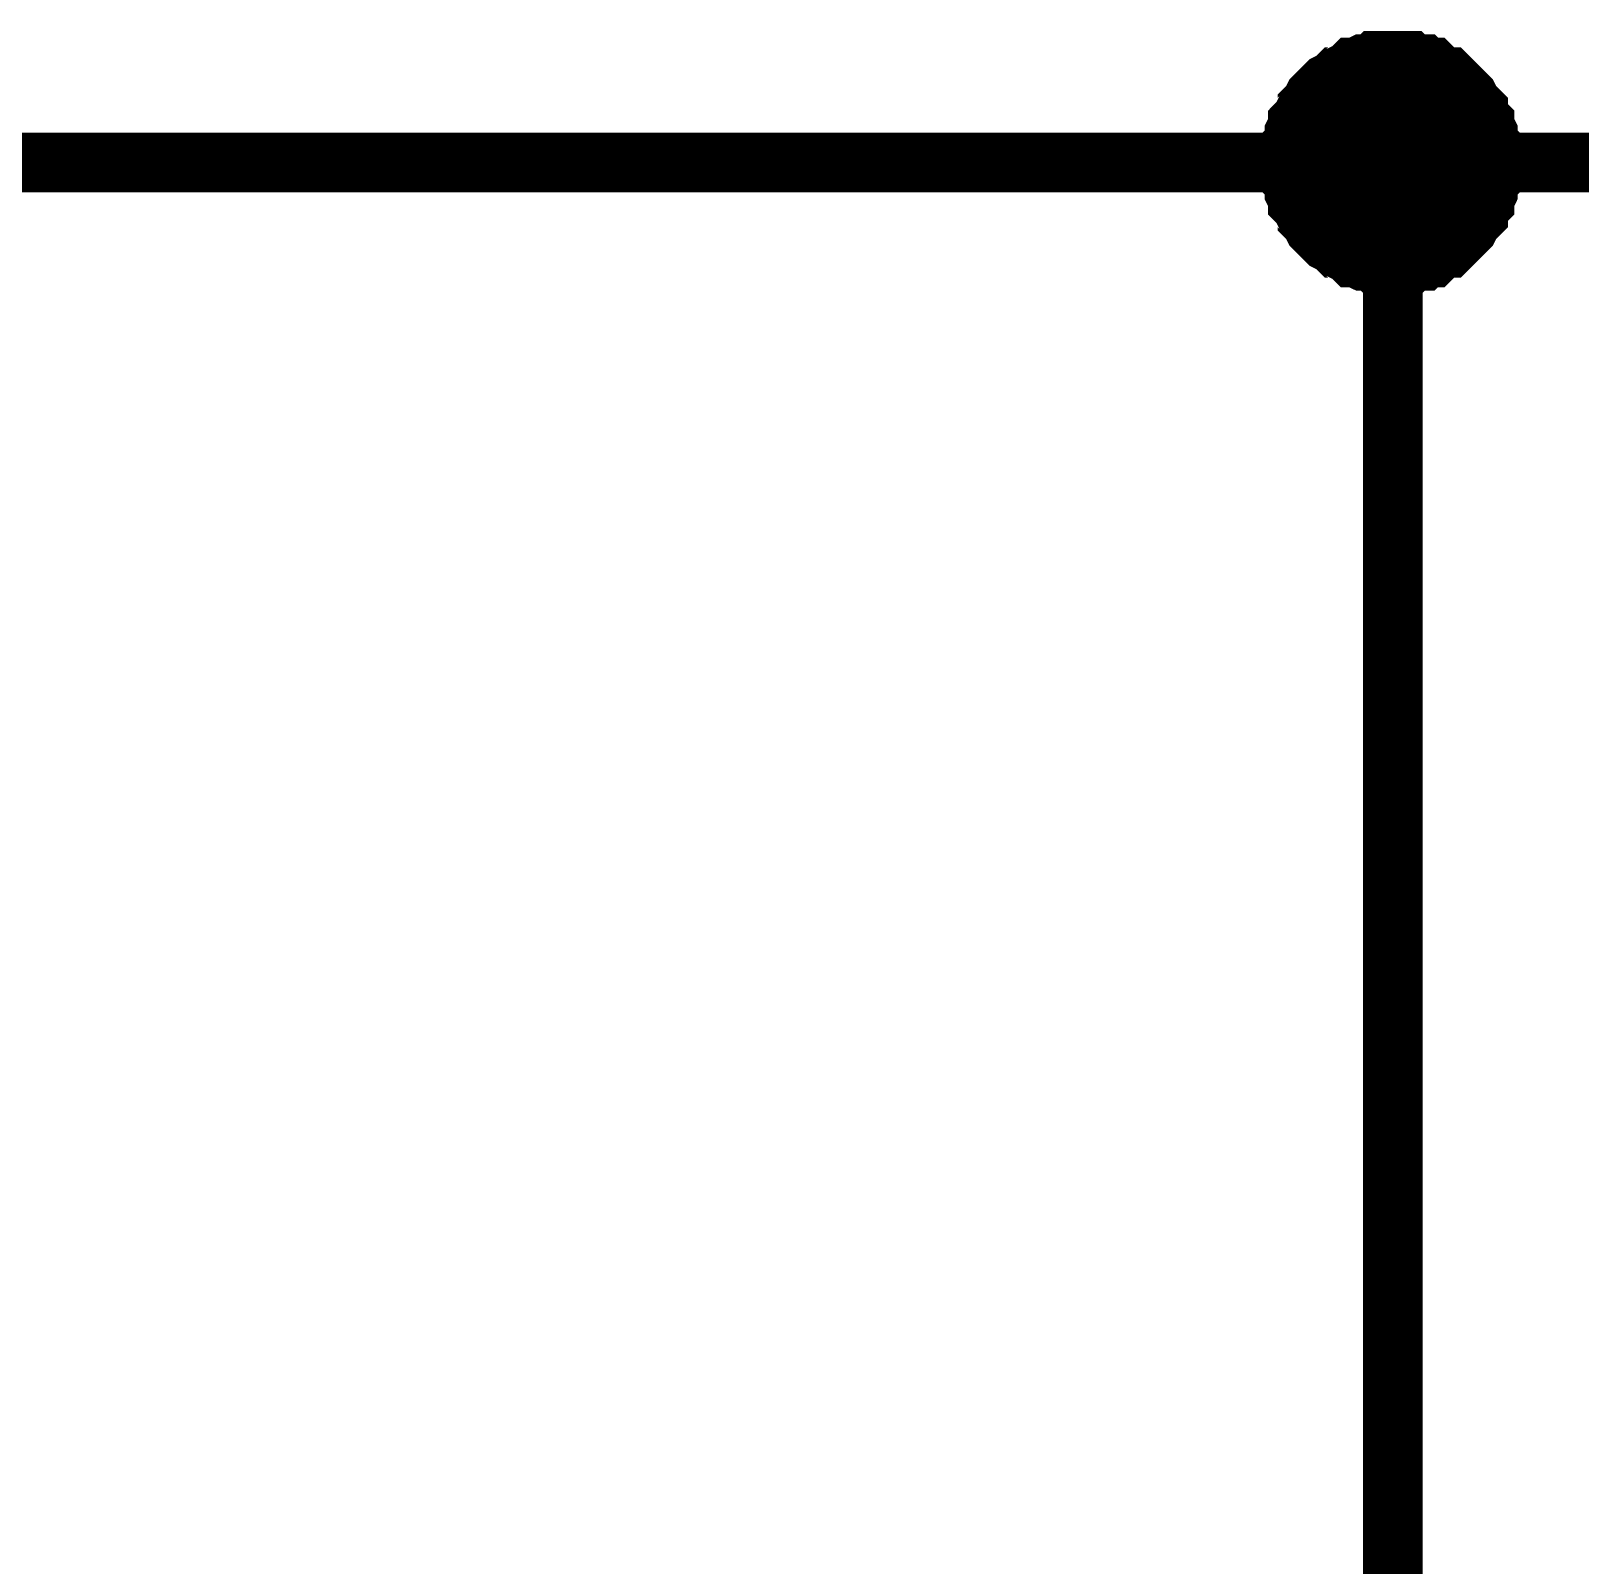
# Model space of a CAD drawing. Header units: millimetres. Extents: x -2024 to 917, y -725 to 13.
# Drawn here: x -1985.74 to -1977.94, y -596.24 to -588.51 of the extents above; entities that cross this region are included whole.
import ezdxf

# ---------------------------------------------------------------- set-up
doc = ezdxf.new("R2010")
doc.units = ezdxf.units.MM

msp = doc.modelspace()

# ---------------------------------------------------------------- linework, layer by layer
at = {"color": 7}
for points, const_width in [([(-1979.3925, -589.1711), (-1979.3925, -589.1379), (-1979.3925, -589.1214), (-1979.3925, -589.0883), (-1979.376, -589.0717), (-1979.376, -589.0386), (-1979.376, -589.022), (-1979.3594, -588.9889), (-1979.3594, -588.9724), (-1979.3429, -588.9558), (-1979.3263, -588.9227), (-1979.3098, -588.9061), (-1979.3098, -588.8896), (-1979.2932, -588.873), (-1979.2767, -588.8399), (-1979.2601, -588.8233), (-1979.2436, -588.8068), (-1979.227, -588.7902), (-1979.2105, -588.7736), (-1979.1774, -588.7571), (-1979.1608, -588.7405), (-1979.1443, -588.7405), (-1979.1277, -588.724), (-1979.0946, -588.7074), (-1979.0781, -588.6909), (-1979.0615, -588.6909), (-1979.0284, -588.6743), (-1979.0118, -588.6743), (-1978.9787, -588.6743), (-1978.9622, -588.6577), (-1978.9291, -588.6577), (-1978.9125, -588.6577), (-1978.8794, -588.6577)], 0.2997), ([(-1979.3925, -589.1711), (-1979.3925, -589.1379), (-1979.3925, -589.1214), (-1979.3925, -589.0883), (-1979.376, -589.0717), (-1979.376, -589.0386), (-1979.376, -589.022), (-1979.3594, -588.9889), (-1979.3594, -588.9724), (-1979.3429, -588.9558), (-1979.3263, -588.9227), (-1979.3098, -588.9061), (-1979.3098, -588.8896), (-1979.2932, -588.873), (-1979.2767, -588.8399), (-1979.2601, -588.8233), (-1979.2436, -588.8068), (-1979.227, -588.7902), (-1979.2105, -588.7736), (-1979.1774, -588.7571), (-1979.1608, -588.7405), (-1979.1443, -588.7405), (-1979.1277, -588.724), (-1979.0946, -588.7074), (-1979.0781, -588.6909), (-1979.0615, -588.6909), (-1979.0284, -588.6743), (-1979.0118, -588.6743), (-1978.9787, -588.6743), (-1978.9622, -588.6577), (-1978.9291, -588.6577), (-1978.9125, -588.6577), (-1978.8794, -588.6577)], 0.2997), ([(-1979.3925, -589.1711), (-1979.3925, -589.1379), (-1979.3925, -589.1214), (-1979.3925, -589.0883), (-1979.376, -589.0717), (-1979.376, -589.0386), (-1979.376, -589.022), (-1979.3594, -588.9889), (-1979.3594, -588.9724), (-1979.3429, -588.9558), (-1979.3263, -588.9227), (-1979.3098, -588.9061), (-1979.3098, -588.8896), (-1979.2932, -588.873), (-1979.2767, -588.8399), (-1979.2601, -588.8233), (-1979.2436, -588.8068), (-1979.227, -588.7902), (-1979.2105, -588.7736), (-1979.1774, -588.7571), (-1979.1608, -588.7405), (-1979.1443, -588.7405), (-1979.1277, -588.724), (-1979.0946, -588.7074), (-1979.0781, -588.6909), (-1979.0615, -588.6909), (-1979.0284, -588.6743), (-1979.0118, -588.6743), (-1978.9787, -588.6743), (-1978.9622, -588.6577), (-1978.9291, -588.6577), (-1978.9125, -588.6577), (-1978.8794, -588.6577)], 0.2997), ([(-1979.3925, -589.1711), (-1979.3925, -589.1379), (-1979.3925, -589.1214), (-1979.3925, -589.0883), (-1979.376, -589.0717), (-1979.376, -589.0386), (-1979.376, -589.022), (-1979.3594, -588.9889), (-1979.3594, -588.9724), (-1979.3429, -588.9558), (-1979.3263, -588.9227), (-1979.3098, -588.9061), (-1979.3098, -588.8896), (-1979.2932, -588.873), (-1979.2767, -588.8399), (-1979.2601, -588.8233), (-1979.2436, -588.8068), (-1979.227, -588.7902), (-1979.2105, -588.7736), (-1979.1774, -588.7571), (-1979.1608, -588.7405), (-1979.1443, -588.7405), (-1979.1277, -588.724), (-1979.0946, -588.7074), (-1979.0781, -588.6909), (-1979.0615, -588.6909), (-1979.0284, -588.6743), (-1979.0118, -588.6743), (-1978.9787, -588.6743), (-1978.9622, -588.6577), (-1978.9291, -588.6577), (-1978.9125, -588.6577), (-1978.8794, -588.6577)], 0.2997), ([(-1978.8794, -588.6577), (-1978.8794, -588.6577)], 0.2997), ([(-1978.8794, -588.6577), (-1978.8463, -588.6577), (-1978.8298, -588.6577), (-1978.7967, -588.6577), (-1978.7801, -588.6743), (-1978.747, -588.6743), (-1978.7305, -588.6743), (-1978.7139, -588.6909), (-1978.6808, -588.6909), (-1978.6643, -588.7074), (-1978.6477, -588.724), (-1978.6146, -588.7405), (-1978.5981, -588.7405), (-1978.5815, -588.7571), (-1978.565, -588.7736), (-1978.5484, -588.7902), (-1978.5319, -588.8068), (-1978.5153, -588.8233), (-1978.4988, -588.8399), (-1978.4822, -588.873), (-1978.4657, -588.8896), (-1978.4491, -588.9061), (-1978.4491, -588.9227), (-1978.4326, -588.9558), (-1978.416, -588.9724), (-1978.416, -588.9889), (-1978.3995, -589.022), (-1978.3995, -589.0386), (-1978.3995, -589.0717), (-1978.3829, -589.0883), (-1978.3829, -589.1214), (-1978.3829, -589.1379), (-1978.3829, -589.1711)], 0.2997), ([(-1978.8794, -588.6577), (-1978.8794, -588.6577)], 0.2997), ([(-1978.8794, -588.6577), (-1978.8463, -588.6577), (-1978.8298, -588.6577), (-1978.7967, -588.6577), (-1978.7801, -588.6743), (-1978.747, -588.6743), (-1978.7305, -588.6743), (-1978.7139, -588.6909), (-1978.6808, -588.6909), (-1978.6643, -588.7074), (-1978.6477, -588.724), (-1978.6146, -588.7405), (-1978.5981, -588.7405), (-1978.5815, -588.7571), (-1978.565, -588.7736), (-1978.5484, -588.7902), (-1978.5319, -588.8068), (-1978.5153, -588.8233), (-1978.4988, -588.8399), (-1978.4822, -588.873), (-1978.4657, -588.8896), (-1978.4491, -588.9061), (-1978.4491, -588.9227), (-1978.4326, -588.9558), (-1978.416, -588.9724), (-1978.416, -588.9889), (-1978.3995, -589.022), (-1978.3995, -589.0386), (-1978.3995, -589.0717), (-1978.3829, -589.0883), (-1978.3829, -589.1214), (-1978.3829, -589.1379), (-1978.3829, -589.1711)], 0.2997), ([(-1978.8794, -588.6577), (-1978.8794, -588.6577)], 0.2997), ([(-1978.8794, -588.6577), (-1978.8463, -588.6577), (-1978.8298, -588.6577), (-1978.7967, -588.6577), (-1978.7801, -588.6743), (-1978.747, -588.6743), (-1978.7305, -588.6743), (-1978.7139, -588.6909), (-1978.6808, -588.6909), (-1978.6643, -588.7074), (-1978.6477, -588.724), (-1978.6146, -588.7405), (-1978.5981, -588.7405), (-1978.5815, -588.7571), (-1978.565, -588.7736), (-1978.5484, -588.7902), (-1978.5319, -588.8068), (-1978.5153, -588.8233), (-1978.4988, -588.8399), (-1978.4822, -588.873), (-1978.4657, -588.8896), (-1978.4491, -588.9061), (-1978.4491, -588.9227), (-1978.4326, -588.9558), (-1978.416, -588.9724), (-1978.416, -588.9889), (-1978.3995, -589.022), (-1978.3995, -589.0386), (-1978.3995, -589.0717), (-1978.3829, -589.0883), (-1978.3829, -589.1214), (-1978.3829, -589.1379), (-1978.3829, -589.1711)], 0.2997), ([(-1978.8794, -588.6577), (-1978.8794, -588.6577)], 0.2997), ([(-1978.8794, -588.6577), (-1978.8463, -588.6577), (-1978.8298, -588.6577), (-1978.7967, -588.6577), (-1978.7801, -588.6743), (-1978.747, -588.6743), (-1978.7305, -588.6743), (-1978.7139, -588.6909), (-1978.6808, -588.6909), (-1978.6643, -588.7074), (-1978.6477, -588.724), (-1978.6146, -588.7405), (-1978.5981, -588.7405), (-1978.5815, -588.7571), (-1978.565, -588.7736), (-1978.5484, -588.7902), (-1978.5319, -588.8068), (-1978.5153, -588.8233), (-1978.4988, -588.8399), (-1978.4822, -588.873), (-1978.4657, -588.8896), (-1978.4491, -588.9061), (-1978.4491, -588.9227), (-1978.4326, -588.9558), (-1978.416, -588.9724), (-1978.416, -588.9889), (-1978.3995, -589.022), (-1978.3995, -589.0386), (-1978.3995, -589.0717), (-1978.3829, -589.0883), (-1978.3829, -589.1214), (-1978.3829, -589.1379), (-1978.3829, -589.1711)], 0.2997), ([(-1979.3925, -589.1711), (-1979.3925, -589.1379), (-1979.3925, -589.1214), (-1979.3925, -589.0883), (-1979.376, -589.0717), (-1979.376, -589.0386), (-1979.376, -589.022), (-1979.3594, -588.9889), (-1979.3594, -588.9724), (-1979.3429, -588.9558), (-1979.3263, -588.9227), (-1979.3098, -588.9061), (-1979.3098, -588.8896), (-1979.2932, -588.873), (-1979.2767, -588.8399), (-1979.2601, -588.8233), (-1979.2436, -588.8068), (-1979.227, -588.7902), (-1979.2105, -588.7736), (-1979.1774, -588.7571), (-1979.1608, -588.7405), (-1979.1443, -588.7405), (-1979.1277, -588.724), (-1979.0946, -588.7074), (-1979.0781, -588.6909), (-1979.0615, -588.6909), (-1979.0284, -588.6743), (-1979.0118, -588.6743), (-1978.9787, -588.6743), (-1978.9622, -588.6577), (-1978.9291, -588.6577), (-1978.9125, -588.6577), (-1978.8794, -588.6577)], 0.0991), ([(-1979.3925, -589.1711), (-1979.3925, -589.1379), (-1979.3925, -589.1214), (-1979.3925, -589.0883), (-1979.376, -589.0717), (-1979.376, -589.0386), (-1979.376, -589.022), (-1979.3594, -588.9889), (-1979.3594, -588.9724), (-1979.3429, -588.9558), (-1979.3263, -588.9227), (-1979.3098, -588.9061), (-1979.3098, -588.8896), (-1979.2932, -588.873), (-1979.2767, -588.8399), (-1979.2601, -588.8233), (-1979.2436, -588.8068), (-1979.227, -588.7902), (-1979.2105, -588.7736), (-1979.1774, -588.7571), (-1979.1608, -588.7405), (-1979.1443, -588.7405), (-1979.1277, -588.724), (-1979.0946, -588.7074), (-1979.0781, -588.6909), (-1979.0615, -588.6909), (-1979.0284, -588.6743), (-1979.0118, -588.6743), (-1978.9787, -588.6743), (-1978.9622, -588.6577), (-1978.9291, -588.6577), (-1978.9125, -588.6577), (-1978.8794, -588.6577)], 0.0991), ([(-1979.3925, -589.1711), (-1979.3925, -589.1379), (-1979.3925, -589.1214), (-1979.3925, -589.0883), (-1979.376, -589.0717), (-1979.376, -589.0386), (-1979.376, -589.022), (-1979.3594, -588.9889), (-1979.3594, -588.9724), (-1979.3429, -588.9558), (-1979.3263, -588.9227), (-1979.3098, -588.9061), (-1979.3098, -588.8896), (-1979.2932, -588.873), (-1979.2767, -588.8399), (-1979.2601, -588.8233), (-1979.2436, -588.8068), (-1979.227, -588.7902), (-1979.2105, -588.7736), (-1979.1774, -588.7571), (-1979.1608, -588.7405), (-1979.1443, -588.7405), (-1979.1277, -588.724), (-1979.0946, -588.7074), (-1979.0781, -588.6909), (-1979.0615, -588.6909), (-1979.0284, -588.6743), (-1979.0118, -588.6743), (-1978.9787, -588.6743), (-1978.9622, -588.6577), (-1978.9291, -588.6577), (-1978.9125, -588.6577), (-1978.8794, -588.6577)], 0.0991), ([(-1979.3925, -589.1711), (-1979.3925, -589.1379), (-1979.3925, -589.1214), (-1979.3925, -589.0883), (-1979.376, -589.0717), (-1979.376, -589.0386), (-1979.376, -589.022), (-1979.3594, -588.9889), (-1979.3594, -588.9724), (-1979.3429, -588.9558), (-1979.3263, -588.9227), (-1979.3098, -588.9061), (-1979.3098, -588.8896), (-1979.2932, -588.873), (-1979.2767, -588.8399), (-1979.2601, -588.8233), (-1979.2436, -588.8068), (-1979.227, -588.7902), (-1979.2105, -588.7736), (-1979.1774, -588.7571), (-1979.1608, -588.7405), (-1979.1443, -588.7405), (-1979.1277, -588.724), (-1979.0946, -588.7074), (-1979.0781, -588.6909), (-1979.0615, -588.6909), (-1979.0284, -588.6743), (-1979.0118, -588.6743), (-1978.9787, -588.6743), (-1978.9622, -588.6577), (-1978.9291, -588.6577), (-1978.9125, -588.6577), (-1978.8794, -588.6577)], 0.0991), ([(-1978.8794, -588.6577), (-1978.8794, -588.6577)], 0.0991), ([(-1978.8794, -588.6577), (-1978.8463, -588.6577), (-1978.8298, -588.6577), (-1978.7967, -588.6577), (-1978.7801, -588.6743), (-1978.747, -588.6743), (-1978.7305, -588.6743), (-1978.7139, -588.6909), (-1978.6808, -588.6909), (-1978.6643, -588.7074), (-1978.6477, -588.724), (-1978.6146, -588.7405), (-1978.5981, -588.7405), (-1978.5815, -588.7571), (-1978.565, -588.7736), (-1978.5484, -588.7902), (-1978.5319, -588.8068), (-1978.5153, -588.8233), (-1978.4988, -588.8399), (-1978.4822, -588.873), (-1978.4657, -588.8896), (-1978.4491, -588.9061), (-1978.4491, -588.9227), (-1978.4326, -588.9558), (-1978.416, -588.9724), (-1978.416, -588.9889), (-1978.3995, -589.022), (-1978.3995, -589.0386), (-1978.3995, -589.0717), (-1978.3829, -589.0883), (-1978.3829, -589.1214), (-1978.3829, -589.1379), (-1978.3829, -589.1711)], 0.0991), ([(-1978.8794, -588.6577), (-1978.8794, -588.6577)], 0.0991), ([(-1978.8794, -588.6577), (-1978.8463, -588.6577), (-1978.8298, -588.6577), (-1978.7967, -588.6577), (-1978.7801, -588.6743), (-1978.747, -588.6743), (-1978.7305, -588.6743), (-1978.7139, -588.6909), (-1978.6808, -588.6909), (-1978.6643, -588.7074), (-1978.6477, -588.724), (-1978.6146, -588.7405), (-1978.5981, -588.7405), (-1978.5815, -588.7571), (-1978.565, -588.7736), (-1978.5484, -588.7902), (-1978.5319, -588.8068), (-1978.5153, -588.8233), (-1978.4988, -588.8399), (-1978.4822, -588.873), (-1978.4657, -588.8896), (-1978.4491, -588.9061), (-1978.4491, -588.9227), (-1978.4326, -588.9558), (-1978.416, -588.9724), (-1978.416, -588.9889), (-1978.3995, -589.022), (-1978.3995, -589.0386), (-1978.3995, -589.0717), (-1978.3829, -589.0883), (-1978.3829, -589.1214), (-1978.3829, -589.1379), (-1978.3829, -589.1711)], 0.0991), ([(-1978.8794, -588.6577), (-1978.8794, -588.6577)], 0.0991), ([(-1978.8794, -588.6577), (-1978.8463, -588.6577), (-1978.8298, -588.6577), (-1978.7967, -588.6577), (-1978.7801, -588.6743), (-1978.747, -588.6743), (-1978.7305, -588.6743), (-1978.7139, -588.6909), (-1978.6808, -588.6909), (-1978.6643, -588.7074), (-1978.6477, -588.724), (-1978.6146, -588.7405), (-1978.5981, -588.7405), (-1978.5815, -588.7571), (-1978.565, -588.7736), (-1978.5484, -588.7902), (-1978.5319, -588.8068), (-1978.5153, -588.8233), (-1978.4988, -588.8399), (-1978.4822, -588.873), (-1978.4657, -588.8896), (-1978.4491, -588.9061), (-1978.4491, -588.9227), (-1978.4326, -588.9558), (-1978.416, -588.9724), (-1978.416, -588.9889), (-1978.3995, -589.022), (-1978.3995, -589.0386), (-1978.3995, -589.0717), (-1978.3829, -589.0883), (-1978.3829, -589.1214), (-1978.3829, -589.1379), (-1978.3829, -589.1711)], 0.0991), ([(-1978.8794, -588.6577), (-1978.8794, -588.6577)], 0.0991), ([(-1978.8794, -588.6577), (-1978.8463, -588.6577), (-1978.8298, -588.6577), (-1978.7967, -588.6577), (-1978.7801, -588.6743), (-1978.747, -588.6743), (-1978.7305, -588.6743), (-1978.7139, -588.6909), (-1978.6808, -588.6909), (-1978.6643, -588.7074), (-1978.6477, -588.724), (-1978.6146, -588.7405), (-1978.5981, -588.7405), (-1978.5815, -588.7571), (-1978.565, -588.7736), (-1978.5484, -588.7902), (-1978.5319, -588.8068), (-1978.5153, -588.8233), (-1978.4988, -588.8399), (-1978.4822, -588.873), (-1978.4657, -588.8896), (-1978.4491, -588.9061), (-1978.4491, -588.9227), (-1978.4326, -588.9558), (-1978.416, -588.9724), (-1978.416, -588.9889), (-1978.3995, -589.022), (-1978.3995, -589.0386), (-1978.3995, -589.0717), (-1978.3829, -589.0883), (-1978.3829, -589.1214), (-1978.3829, -589.1379), (-1978.3829, -589.1711)], 0.0991), ([(-1991.3755, -594.1718), (-1991.3755, -589.1711), (-1978.8794, -589.1711), (-1971.3818, -589.1711)], 0.2997), ([(-1978.8794, -589.6844), (-1978.9125, -589.6844), (-1978.9291, -589.6844), (-1978.9622, -589.6844), (-1978.9787, -589.6678), (-1979.0118, -589.6678), (-1979.0284, -589.6678), (-1979.0615, -589.6513), (-1979.0781, -589.6513), (-1979.0946, -589.6347), (-1979.1277, -589.6182), (-1979.1443, -589.6016), (-1979.1608, -589.6016), (-1979.1774, -589.585), (-1979.2105, -589.5685), (-1979.227, -589.5519), (-1979.2436, -589.5354), (-1979.2601, -589.5188), (-1979.2767, -589.5022), (-1979.2932, -589.4691), (-1979.3098, -589.4526), (-1979.3098, -589.436), (-1979.3263, -589.4194), (-1979.3429, -589.3863), (-1979.3594, -589.3698), (-1979.3594, -589.3532), (-1979.376, -589.3201), (-1979.376, -589.3035), (-1979.376, -589.2704), (-1979.3925, -589.2539), (-1979.3925, -589.2207), (-1979.3925, -589.2042), (-1979.3925, -589.1711)], 0.2997), ([(-1979.3925, -589.1711), (-1979.3925, -589.1711)], 0.2997), ([(-1978.8794, -589.6844), (-1978.9125, -589.6844), (-1978.9291, -589.6844), (-1978.9622, -589.6844), (-1978.9787, -589.6678), (-1979.0118, -589.6678), (-1979.0284, -589.6678), (-1979.0615, -589.6513), (-1979.0781, -589.6513), (-1979.0946, -589.6347), (-1979.1277, -589.6182), (-1979.1443, -589.6016), (-1979.1608, -589.6016), (-1979.1774, -589.585), (-1979.2105, -589.5685), (-1979.227, -589.5519), (-1979.2436, -589.5354), (-1979.2601, -589.5188), (-1979.2767, -589.5022), (-1979.2932, -589.4691), (-1979.3098, -589.4526), (-1979.3098, -589.436), (-1979.3263, -589.4194), (-1979.3429, -589.3863), (-1979.3594, -589.3698), (-1979.3594, -589.3532), (-1979.376, -589.3201), (-1979.376, -589.3035), (-1979.376, -589.2704), (-1979.3925, -589.2539), (-1979.3925, -589.2207), (-1979.3925, -589.2042), (-1979.3925, -589.1711)], 0.2997), ([(-1979.3925, -589.1711), (-1979.3925, -589.1711)], 0.2997), ([(-1978.8794, -589.6844), (-1978.9125, -589.6844), (-1978.9291, -589.6844), (-1978.9622, -589.6844), (-1978.9787, -589.6678), (-1979.0118, -589.6678), (-1979.0284, -589.6678), (-1979.0615, -589.6513), (-1979.0781, -589.6513), (-1979.0946, -589.6347), (-1979.1277, -589.6182), (-1979.1443, -589.6016), (-1979.1608, -589.6016), (-1979.1774, -589.585), (-1979.2105, -589.5685), (-1979.227, -589.5519), (-1979.2436, -589.5354), (-1979.2601, -589.5188), (-1979.2767, -589.5022), (-1979.2932, -589.4691), (-1979.3098, -589.4526), (-1979.3098, -589.436), (-1979.3263, -589.4194), (-1979.3429, -589.3863), (-1979.3594, -589.3698), (-1979.3594, -589.3532), (-1979.376, -589.3201), (-1979.376, -589.3035), (-1979.376, -589.2704), (-1979.3925, -589.2539), (-1979.3925, -589.2207), (-1979.3925, -589.2042), (-1979.3925, -589.1711)], 0.2997), ([(-1979.3925, -589.1711), (-1979.3925, -589.1711)], 0.2997), ([(-1978.8794, -589.6844), (-1978.9125, -589.6844), (-1978.9291, -589.6844), (-1978.9622, -589.6844), (-1978.9787, -589.6678), (-1979.0118, -589.6678), (-1979.0284, -589.6678), (-1979.0615, -589.6513), (-1979.0781, -589.6513), (-1979.0946, -589.6347), (-1979.1277, -589.6182), (-1979.1443, -589.6016), (-1979.1608, -589.6016), (-1979.1774, -589.585), (-1979.2105, -589.5685), (-1979.227, -589.5519), (-1979.2436, -589.5354), (-1979.2601, -589.5188), (-1979.2767, -589.5022), (-1979.2932, -589.4691), (-1979.3098, -589.4526), (-1979.3098, -589.436), (-1979.3263, -589.4194), (-1979.3429, -589.3863), (-1979.3594, -589.3698), (-1979.3594, -589.3532), (-1979.376, -589.3201), (-1979.376, -589.3035), (-1979.376, -589.2704), (-1979.3925, -589.2539), (-1979.3925, -589.2207), (-1979.3925, -589.2042), (-1979.3925, -589.1711)], 0.2997), ([(-1979.3925, -589.1711), (-1979.3925, -589.1711)], 0.2997), ([(-1978.8794, -594.1718), (-1978.8794, -589.1711)], 0.2997), ([(-1978.3829, -589.1711), (-1978.3829, -589.2042), (-1978.3829, -589.2207), (-1978.3829, -589.2539), (-1978.3995, -589.2704), (-1978.3995, -589.3035), (-1978.3995, -589.3201), (-1978.416, -589.3532), (-1978.416, -589.3698), (-1978.4326, -589.3863), (-1978.4491, -589.4194), (-1978.4491, -589.436), (-1978.4657, -589.4526), (-1978.4822, -589.4691), (-1978.4988, -589.5022), (-1978.5153, -589.5188), (-1978.5319, -589.5354), (-1978.5484, -589.5519), (-1978.565, -589.5685), (-1978.5815, -589.585), (-1978.5981, -589.6016), (-1978.6146, -589.6016), (-1978.6477, -589.6182), (-1978.6643, -589.6347), (-1978.6808, -589.6513), (-1978.7139, -589.6513), (-1978.7305, -589.6678), (-1978.747, -589.6678), (-1978.7801, -589.6678), (-1978.7967, -589.6844), (-1978.8298, -589.6844), (-1978.8463, -589.6844), (-1978.8794, -589.6844)], 0.2997), ([(-1978.3829, -589.1711), (-1978.3829, -589.2042), (-1978.3829, -589.2207), (-1978.3829, -589.2539), (-1978.3995, -589.2704), (-1978.3995, -589.3035), (-1978.3995, -589.3201), (-1978.416, -589.3532), (-1978.416, -589.3698), (-1978.4326, -589.3863), (-1978.4491, -589.4194), (-1978.4491, -589.436), (-1978.4657, -589.4526), (-1978.4822, -589.4691), (-1978.4988, -589.5022), (-1978.5153, -589.5188), (-1978.5319, -589.5354), (-1978.5484, -589.5519), (-1978.565, -589.5685), (-1978.5815, -589.585), (-1978.5981, -589.6016), (-1978.6146, -589.6016), (-1978.6477, -589.6182), (-1978.6643, -589.6347), (-1978.6808, -589.6513), (-1978.7139, -589.6513), (-1978.7305, -589.6678), (-1978.747, -589.6678), (-1978.7801, -589.6678), (-1978.7967, -589.6844), (-1978.8298, -589.6844), (-1978.8463, -589.6844), (-1978.8794, -589.6844)], 0.2997), ([(-1978.3829, -589.1711), (-1978.3829, -589.2042), (-1978.3829, -589.2207), (-1978.3829, -589.2539), (-1978.3995, -589.2704), (-1978.3995, -589.3035), (-1978.3995, -589.3201), (-1978.416, -589.3532), (-1978.416, -589.3698), (-1978.4326, -589.3863), (-1978.4491, -589.4194), (-1978.4491, -589.436), (-1978.4657, -589.4526), (-1978.4822, -589.4691), (-1978.4988, -589.5022), (-1978.5153, -589.5188), (-1978.5319, -589.5354), (-1978.5484, -589.5519), (-1978.565, -589.5685), (-1978.5815, -589.585), (-1978.5981, -589.6016), (-1978.6146, -589.6016), (-1978.6477, -589.6182), (-1978.6643, -589.6347), (-1978.6808, -589.6513), (-1978.7139, -589.6513), (-1978.7305, -589.6678), (-1978.747, -589.6678), (-1978.7801, -589.6678), (-1978.7967, -589.6844), (-1978.8298, -589.6844), (-1978.8463, -589.6844), (-1978.8794, -589.6844)], 0.2997), ([(-1978.3829, -589.1711), (-1978.3829, -589.2042), (-1978.3829, -589.2207), (-1978.3829, -589.2539), (-1978.3995, -589.2704), (-1978.3995, -589.3035), (-1978.3995, -589.3201), (-1978.416, -589.3532), (-1978.416, -589.3698), (-1978.4326, -589.3863), (-1978.4491, -589.4194), (-1978.4491, -589.436), (-1978.4657, -589.4526), (-1978.4822, -589.4691), (-1978.4988, -589.5022), (-1978.5153, -589.5188), (-1978.5319, -589.5354), (-1978.5484, -589.5519), (-1978.565, -589.5685), (-1978.5815, -589.585), (-1978.5981, -589.6016), (-1978.6146, -589.6016), (-1978.6477, -589.6182), (-1978.6643, -589.6347), (-1978.6808, -589.6513), (-1978.7139, -589.6513), (-1978.7305, -589.6678), (-1978.747, -589.6678), (-1978.7801, -589.6678), (-1978.7967, -589.6844), (-1978.8298, -589.6844), (-1978.8463, -589.6844), (-1978.8794, -589.6844)], 0.2997), ([(-1978.3829, -589.1711), (-1978.3829, -589.1711), (-1978.3829, -589.1711), (-1978.3829, -589.1711), (-1978.3829, -589.1711), (-1978.3829, -589.1711), (-1978.3829, -589.1711), (-1978.3829, -589.1711), (-1978.3829, -589.1711), (-1978.3829, -589.1711), (-1978.3829, -589.1711), (-1978.3829, -589.1711), (-1978.3829, -589.1711), (-1978.3829, -589.1711), (-1978.3829, -589.1711), (-1978.3829, -589.1711), (-1978.3829, -589.1711), (-1978.3829, -589.1711), (-1978.3829, -589.1711), (-1978.3829, -589.1711), (-1978.3829, -589.1711), (-1978.3829, -589.1711), (-1978.3829, -589.1711), (-1978.3829, -589.1711), (-1978.3829, -589.1711), (-1978.3829, -589.1711), (-1978.3829, -589.1711), (-1978.3829, -589.1711), (-1978.3829, -589.1711), (-1978.3829, -589.1711), (-1978.3829, -589.1711), (-1978.3829, -589.1711), (-1978.3829, -589.1711)], 0.2997), ([(-1978.3829, -589.1711), (-1978.3829, -589.1711)], 0.2997), ([(-1978.3829, -589.1711), (-1978.3829, -589.1711), (-1978.3829, -589.1711), (-1978.3829, -589.1711), (-1978.3829, -589.1711), (-1978.3829, -589.1711), (-1978.3829, -589.1711), (-1978.3829, -589.1711), (-1978.3829, -589.1711), (-1978.3829, -589.1711), (-1978.3829, -589.1711), (-1978.3829, -589.1711), (-1978.3829, -589.1711), (-1978.3829, -589.1711), (-1978.3829, -589.1711), (-1978.3829, -589.1711), (-1978.3829, -589.1711), (-1978.3829, -589.1711), (-1978.3829, -589.1711), (-1978.3829, -589.1711), (-1978.3829, -589.1711), (-1978.3829, -589.1711), (-1978.3829, -589.1711), (-1978.3829, -589.1711), (-1978.3829, -589.1711), (-1978.3829, -589.1711), (-1978.3829, -589.1711), (-1978.3829, -589.1711), (-1978.3829, -589.1711), (-1978.3829, -589.1711), (-1978.3829, -589.1711), (-1978.3829, -589.1711), (-1978.3829, -589.1711)], 0.2997), ([(-1978.3829, -589.1711), (-1978.3829, -589.1711)], 0.2997), ([(-1978.3829, -589.1711), (-1978.3829, -589.1711), (-1978.3829, -589.1711), (-1978.3829, -589.1711), (-1978.3829, -589.1711), (-1978.3829, -589.1711), (-1978.3829, -589.1711), (-1978.3829, -589.1711), (-1978.3829, -589.1711), (-1978.3829, -589.1711), (-1978.3829, -589.1711), (-1978.3829, -589.1711), (-1978.3829, -589.1711), (-1978.3829, -589.1711), (-1978.3829, -589.1711), (-1978.3829, -589.1711), (-1978.3829, -589.1711), (-1978.3829, -589.1711), (-1978.3829, -589.1711), (-1978.3829, -589.1711), (-1978.3829, -589.1711), (-1978.3829, -589.1711), (-1978.3829, -589.1711), (-1978.3829, -589.1711), (-1978.3829, -589.1711), (-1978.3829, -589.1711), (-1978.3829, -589.1711), (-1978.3829, -589.1711), (-1978.3829, -589.1711), (-1978.3829, -589.1711), (-1978.3829, -589.1711), (-1978.3829, -589.1711), (-1978.3829, -589.1711)], 0.2997), ([(-1978.3829, -589.1711), (-1978.3829, -589.1711)], 0.2997), ([(-1978.3829, -589.1711), (-1978.3829, -589.1711), (-1978.3829, -589.1711), (-1978.3829, -589.1711), (-1978.3829, -589.1711), (-1978.3829, -589.1711), (-1978.3829, -589.1711), (-1978.3829, -589.1711), (-1978.3829, -589.1711), (-1978.3829, -589.1711), (-1978.3829, -589.1711), (-1978.3829, -589.1711), (-1978.3829, -589.1711), (-1978.3829, -589.1711), (-1978.3829, -589.1711), (-1978.3829, -589.1711), (-1978.3829, -589.1711), (-1978.3829, -589.1711), (-1978.3829, -589.1711), (-1978.3829, -589.1711), (-1978.3829, -589.1711), (-1978.3829, -589.1711), (-1978.3829, -589.1711), (-1978.3829, -589.1711), (-1978.3829, -589.1711), (-1978.3829, -589.1711), (-1978.3829, -589.1711), (-1978.3829, -589.1711), (-1978.3829, -589.1711), (-1978.3829, -589.1711), (-1978.3829, -589.1711), (-1978.3829, -589.1711), (-1978.3829, -589.1711)], 0.2997), ([(-1978.3829, -589.1711), (-1978.3829, -589.1711)], 0.2997), ([(-1978.8794, -589.6844), (-1978.9125, -589.6844), (-1978.9291, -589.6844), (-1978.9622, -589.6844), (-1978.9787, -589.6678), (-1979.0118, -589.6678), (-1979.0284, -589.6678), (-1979.0615, -589.6513), (-1979.0781, -589.6513), (-1979.0946, -589.6347), (-1979.1277, -589.6182), (-1979.1443, -589.6016), (-1979.1608, -589.6016), (-1979.1774, -589.585), (-1979.2105, -589.5685), (-1979.227, -589.5519), (-1979.2436, -589.5354), (-1979.2601, -589.5188), (-1979.2767, -589.5022), (-1979.2932, -589.4691), (-1979.3098, -589.4526), (-1979.3098, -589.436), (-1979.3263, -589.4194), (-1979.3429, -589.3863), (-1979.3594, -589.3698), (-1979.3594, -589.3532), (-1979.376, -589.3201), (-1979.376, -589.3035), (-1979.376, -589.2704), (-1979.3925, -589.2539), (-1979.3925, -589.2207), (-1979.3925, -589.2042), (-1979.3925, -589.1711)], 0.0991), ([(-1979.3925, -589.1711), (-1979.3925, -589.1711)], 0.0991), ([(-1978.8794, -589.6844), (-1978.9125, -589.6844), (-1978.9291, -589.6844), (-1978.9622, -589.6844), (-1978.9787, -589.6678), (-1979.0118, -589.6678), (-1979.0284, -589.6678), (-1979.0615, -589.6513), (-1979.0781, -589.6513), (-1979.0946, -589.6347), (-1979.1277, -589.6182), (-1979.1443, -589.6016), (-1979.1608, -589.6016), (-1979.1774, -589.585), (-1979.2105, -589.5685), (-1979.227, -589.5519), (-1979.2436, -589.5354), (-1979.2601, -589.5188), (-1979.2767, -589.5022), (-1979.2932, -589.4691), (-1979.3098, -589.4526), (-1979.3098, -589.436), (-1979.3263, -589.4194), (-1979.3429, -589.3863), (-1979.3594, -589.3698), (-1979.3594, -589.3532), (-1979.376, -589.3201), (-1979.376, -589.3035), (-1979.376, -589.2704), (-1979.3925, -589.2539), (-1979.3925, -589.2207), (-1979.3925, -589.2042), (-1979.3925, -589.1711)], 0.0991), ([(-1979.3925, -589.1711), (-1979.3925, -589.1711)], 0.0991), ([(-1978.8794, -589.6844), (-1978.9125, -589.6844), (-1978.9291, -589.6844), (-1978.9622, -589.6844), (-1978.9787, -589.6678), (-1979.0118, -589.6678), (-1979.0284, -589.6678), (-1979.0615, -589.6513), (-1979.0781, -589.6513), (-1979.0946, -589.6347), (-1979.1277, -589.6182), (-1979.1443, -589.6016), (-1979.1608, -589.6016), (-1979.1774, -589.585), (-1979.2105, -589.5685), (-1979.227, -589.5519), (-1979.2436, -589.5354), (-1979.2601, -589.5188), (-1979.2767, -589.5022), (-1979.2932, -589.4691), (-1979.3098, -589.4526), (-1979.3098, -589.436), (-1979.3263, -589.4194), (-1979.3429, -589.3863), (-1979.3594, -589.3698), (-1979.3594, -589.3532), (-1979.376, -589.3201), (-1979.376, -589.3035), (-1979.376, -589.2704), (-1979.3925, -589.2539), (-1979.3925, -589.2207), (-1979.3925, -589.2042), (-1979.3925, -589.1711)], 0.0991), ([(-1979.3925, -589.1711), (-1979.3925, -589.1711)], 0.0991), ([(-1978.8794, -589.6844), (-1978.9125, -589.6844), (-1978.9291, -589.6844), (-1978.9622, -589.6844), (-1978.9787, -589.6678), (-1979.0118, -589.6678), (-1979.0284, -589.6678), (-1979.0615, -589.6513), (-1979.0781, -589.6513), (-1979.0946, -589.6347), (-1979.1277, -589.6182), (-1979.1443, -589.6016), (-1979.1608, -589.6016), (-1979.1774, -589.585), (-1979.2105, -589.5685), (-1979.227, -589.5519), (-1979.2436, -589.5354), (-1979.2601, -589.5188), (-1979.2767, -589.5022), (-1979.2932, -589.4691), (-1979.3098, -589.4526), (-1979.3098, -589.436), (-1979.3263, -589.4194), (-1979.3429, -589.3863), (-1979.3594, -589.3698), (-1979.3594, -589.3532), (-1979.376, -589.3201), (-1979.376, -589.3035), (-1979.376, -589.2704), (-1979.3925, -589.2539), (-1979.3925, -589.2207), (-1979.3925, -589.2042), (-1979.3925, -589.1711)], 0.0991), ([(-1979.3925, -589.1711), (-1979.3925, -589.1711)], 0.0991), ([(-1978.3829, -589.1711), (-1978.3829, -589.2042), (-1978.3829, -589.2207), (-1978.3829, -589.2539), (-1978.3995, -589.2704), (-1978.3995, -589.3035), (-1978.3995, -589.3201), (-1978.416, -589.3532), (-1978.416, -589.3698), (-1978.4326, -589.3863), (-1978.4491, -589.4194), (-1978.4491, -589.436), (-1978.4657, -589.4526), (-1978.4822, -589.4691), (-1978.4988, -589.5022), (-1978.5153, -589.5188), (-1978.5319, -589.5354), (-1978.5484, -589.5519), (-1978.565, -589.5685), (-1978.5815, -589.585), (-1978.5981, -589.6016), (-1978.6146, -589.6016), (-1978.6477, -589.6182), (-1978.6643, -589.6347), (-1978.6808, -589.6513), (-1978.7139, -589.6513), (-1978.7305, -589.6678), (-1978.747, -589.6678), (-1978.7801, -589.6678), (-1978.7967, -589.6844), (-1978.8298, -589.6844), (-1978.8463, -589.6844), (-1978.8794, -589.6844)], 0.0991), ([(-1978.3829, -589.1711), (-1978.3829, -589.2042), (-1978.3829, -589.2207), (-1978.3829, -589.2539), (-1978.3995, -589.2704), (-1978.3995, -589.3035), (-1978.3995, -589.3201), (-1978.416, -589.3532), (-1978.416, -589.3698), (-1978.4326, -589.3863), (-1978.4491, -589.4194), (-1978.4491, -589.436), (-1978.4657, -589.4526), (-1978.4822, -589.4691), (-1978.4988, -589.5022), (-1978.5153, -589.5188), (-1978.5319, -589.5354), (-1978.5484, -589.5519), (-1978.565, -589.5685), (-1978.5815, -589.585), (-1978.5981, -589.6016), (-1978.6146, -589.6016), (-1978.6477, -589.6182), (-1978.6643, -589.6347), (-1978.6808, -589.6513), (-1978.7139, -589.6513), (-1978.7305, -589.6678), (-1978.747, -589.6678), (-1978.7801, -589.6678), (-1978.7967, -589.6844), (-1978.8298, -589.6844), (-1978.8463, -589.6844), (-1978.8794, -589.6844)], 0.0991), ([(-1978.3829, -589.1711), (-1978.3829, -589.2042), (-1978.3829, -589.2207), (-1978.3829, -589.2539), (-1978.3995, -589.2704), (-1978.3995, -589.3035), (-1978.3995, -589.3201), (-1978.416, -589.3532), (-1978.416, -589.3698), (-1978.4326, -589.3863), (-1978.4491, -589.4194), (-1978.4491, -589.436), (-1978.4657, -589.4526), (-1978.4822, -589.4691), (-1978.4988, -589.5022), (-1978.5153, -589.5188), (-1978.5319, -589.5354), (-1978.5484, -589.5519), (-1978.565, -589.5685), (-1978.5815, -589.585), (-1978.5981, -589.6016), (-1978.6146, -589.6016), (-1978.6477, -589.6182), (-1978.6643, -589.6347), (-1978.6808, -589.6513), (-1978.7139, -589.6513), (-1978.7305, -589.6678), (-1978.747, -589.6678), (-1978.7801, -589.6678), (-1978.7967, -589.6844), (-1978.8298, -589.6844), (-1978.8463, -589.6844), (-1978.8794, -589.6844)], 0.0991), ([(-1978.3829, -589.1711), (-1978.3829, -589.2042), (-1978.3829, -589.2207), (-1978.3829, -589.2539), (-1978.3995, -589.2704), (-1978.3995, -589.3035), (-1978.3995, -589.3201), (-1978.416, -589.3532), (-1978.416, -589.3698), (-1978.4326, -589.3863), (-1978.4491, -589.4194), (-1978.4491, -589.436), (-1978.4657, -589.4526), (-1978.4822, -589.4691), (-1978.4988, -589.5022), (-1978.5153, -589.5188), (-1978.5319, -589.5354), (-1978.5484, -589.5519), (-1978.565, -589.5685), (-1978.5815, -589.585), (-1978.5981, -589.6016), (-1978.6146, -589.6016), (-1978.6477, -589.6182), (-1978.6643, -589.6347), (-1978.6808, -589.6513), (-1978.7139, -589.6513), (-1978.7305, -589.6678), (-1978.747, -589.6678), (-1978.7801, -589.6678), (-1978.7967, -589.6844), (-1978.8298, -589.6844), (-1978.8463, -589.6844), (-1978.8794, -589.6844)], 0.0991), ([(-1978.3829, -589.1711), (-1978.3829, -589.1711), (-1978.3829, -589.1711), (-1978.3829, -589.1711), (-1978.3829, -589.1711), (-1978.3829, -589.1711), (-1978.3829, -589.1711), (-1978.3829, -589.1711), (-1978.3829, -589.1711), (-1978.3829, -589.1711), (-1978.3829, -589.1711), (-1978.3829, -589.1711), (-1978.3829, -589.1711), (-1978.3829, -589.1711), (-1978.3829, -589.1711), (-1978.3829, -589.1711), (-1978.3829, -589.1711), (-1978.3829, -589.1711), (-1978.3829, -589.1711), (-1978.3829, -589.1711), (-1978.3829, -589.1711), (-1978.3829, -589.1711), (-1978.3829, -589.1711), (-1978.3829, -589.1711), (-1978.3829, -589.1711), (-1978.3829, -589.1711), (-1978.3829, -589.1711), (-1978.3829, -589.1711), (-1978.3829, -589.1711), (-1978.3829, -589.1711), (-1978.3829, -589.1711), (-1978.3829, -589.1711), (-1978.3829, -589.1711)], 0.0991), ([(-1978.3829, -589.1711), (-1978.3829, -589.1711)], 0.0991), ([(-1978.3829, -589.1711), (-1978.3829, -589.1711), (-1978.3829, -589.1711), (-1978.3829, -589.1711), (-1978.3829, -589.1711), (-1978.3829, -589.1711), (-1978.3829, -589.1711), (-1978.3829, -589.1711), (-1978.3829, -589.1711), (-1978.3829, -589.1711), (-1978.3829, -589.1711), (-1978.3829, -589.1711), (-1978.3829, -589.1711), (-1978.3829, -589.1711), (-1978.3829, -589.1711), (-1978.3829, -589.1711), (-1978.3829, -589.1711), (-1978.3829, -589.1711), (-1978.3829, -589.1711), (-1978.3829, -589.1711), (-1978.3829, -589.1711), (-1978.3829, -589.1711), (-1978.3829, -589.1711), (-1978.3829, -589.1711), (-1978.3829, -589.1711), (-1978.3829, -589.1711), (-1978.3829, -589.1711), (-1978.3829, -589.1711), (-1978.3829, -589.1711), (-1978.3829, -589.1711), (-1978.3829, -589.1711), (-1978.3829, -589.1711), (-1978.3829, -589.1711)], 0.0991), ([(-1978.3829, -589.1711), (-1978.3829, -589.1711)], 0.0991), ([(-1978.3829, -589.1711), (-1978.3829, -589.1711), (-1978.3829, -589.1711), (-1978.3829, -589.1711), (-1978.3829, -589.1711), (-1978.3829, -589.1711), (-1978.3829, -589.1711), (-1978.3829, -589.1711), (-1978.3829, -589.1711), (-1978.3829, -589.1711), (-1978.3829, -589.1711), (-1978.3829, -589.1711), (-1978.3829, -589.1711), (-1978.3829, -589.1711), (-1978.3829, -589.1711), (-1978.3829, -589.1711), (-1978.3829, -589.1711), (-1978.3829, -589.1711), (-1978.3829, -589.1711), (-1978.3829, -589.1711), (-1978.3829, -589.1711), (-1978.3829, -589.1711), (-1978.3829, -589.1711), (-1978.3829, -589.1711), (-1978.3829, -589.1711), (-1978.3829, -589.1711), (-1978.3829, -589.1711), (-1978.3829, -589.1711), (-1978.3829, -589.1711), (-1978.3829, -589.1711), (-1978.3829, -589.1711), (-1978.3829, -589.1711), (-1978.3829, -589.1711)], 0.0991), ([(-1978.3829, -589.1711), (-1978.3829, -589.1711)], 0.0991), ([(-1978.3829, -589.1711), (-1978.3829, -589.1711), (-1978.3829, -589.1711), (-1978.3829, -589.1711), (-1978.3829, -589.1711), (-1978.3829, -589.1711), (-1978.3829, -589.1711), (-1978.3829, -589.1711), (-1978.3829, -589.1711), (-1978.3829, -589.1711), (-1978.3829, -589.1711), (-1978.3829, -589.1711), (-1978.3829, -589.1711), (-1978.3829, -589.1711), (-1978.3829, -589.1711), (-1978.3829, -589.1711), (-1978.3829, -589.1711), (-1978.3829, -589.1711), (-1978.3829, -589.1711), (-1978.3829, -589.1711), (-1978.3829, -589.1711), (-1978.3829, -589.1711), (-1978.3829, -589.1711), (-1978.3829, -589.1711), (-1978.3829, -589.1711), (-1978.3829, -589.1711), (-1978.3829, -589.1711), (-1978.3829, -589.1711), (-1978.3829, -589.1711), (-1978.3829, -589.1711), (-1978.3829, -589.1711), (-1978.3829, -589.1711), (-1978.3829, -589.1711)], 0.0991), ([(-1978.3829, -589.1711), (-1978.3829, -589.1711)], 0.0991), ([(-1978.8794, -596.6722), (-1978.8794, -594.1718)], 0.2997)]:
    msp.add_lwpolyline(points, dxfattribs=dict(at, const_width=const_width))
at = {"color": 7, "const_width": 0.508}
msp.add_lwpolyline([(-1979.2091, -589.1625, 1), (-1978.7011, -589.1625, 1)], format="xyb", close=True, dxfattribs=at)

doc.saveas('drawing.dxf')
